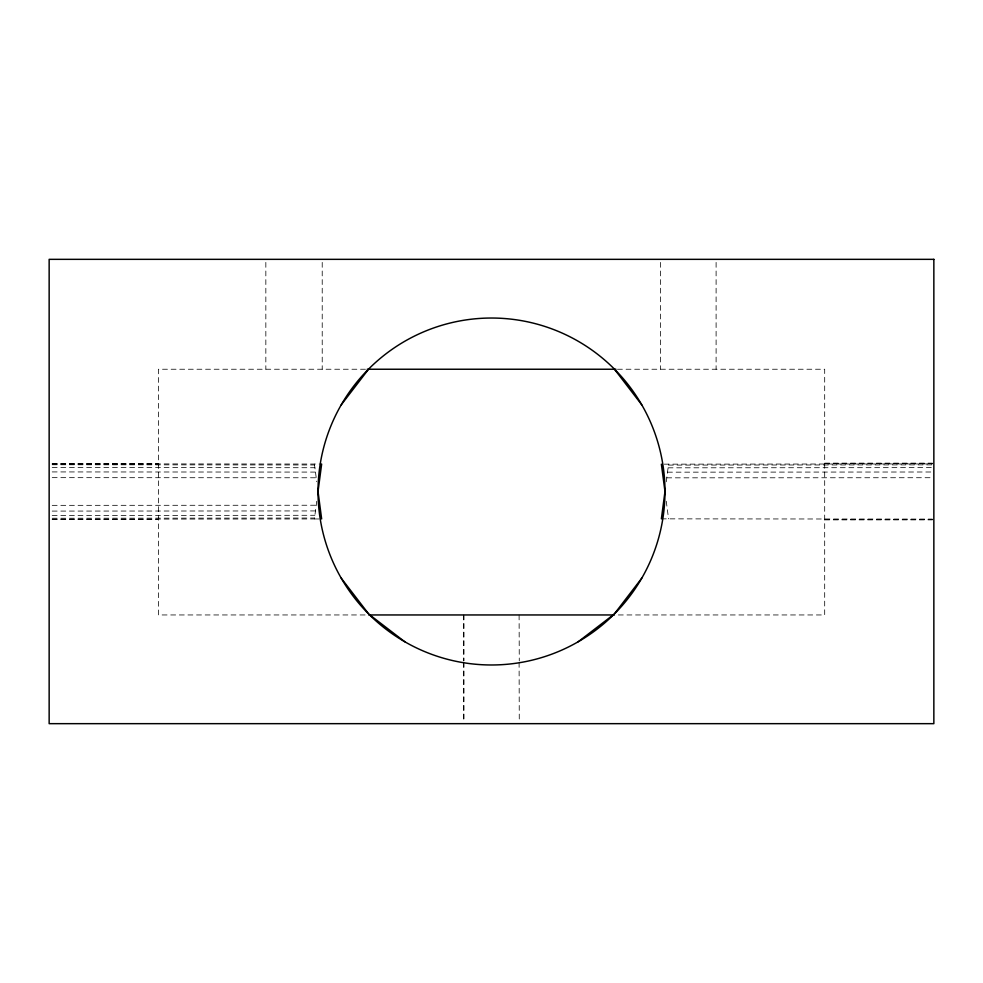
<?xml version="1.0" encoding="UTF-8"?>
<svg xmlns="http://www.w3.org/2000/svg" width="983" height="983" viewBox="0 0 983 983"><rect width="100%" height="100%" fill="white"/><g stroke="black" fill="none" stroke-linecap="round" stroke-linejoin="round"><path stroke-width="0.74" stroke-dasharray="4.92 3.69" d="M52.222 519.196L314.413 518.963L316.747 501.256M666.253 481.793L668.575 464.16M365.467 369.239L158.484 369.239L158.484 614.953L366.794 614.953M617.459 369.239L824.688 369.239L824.688 614.953L616.206 614.953M824.688 463.128L932.339 463.128M52.185 463.509L158.484 463.509M824.688 463.644L932.339 463.644M52.222 463.816L321.65 464.05M52.185 464.271L158.484 464.271M664.25 464.16L932.314 463.927M668.452 465.094L932.314 464.861M668.084 467.822L932.326 467.625M667.518 472.172L932.314 472M52.222 477.652L316.219 477.775M666.769 477.836L932.314 477.713M52.222 505.348L316.219 505.237M52.21 511.086L315.469 510.927M52.21 515.485L314.904 515.289M52.222 518.25L314.535 518.029M314.413 518.963L321.65 518.963M661.375 518.852L932.314 519.085M824.688 519.368L932.339 519.368M52.185 519.503L158.484 519.503M824.688 519.884L932.339 519.884M52.222 464.75L314.535 464.984M52.21 467.515L314.904 467.724M52.21 471.926L315.469 472.086M666.253 501.219L668.575 518.852M314.413 464.05L316.747 481.744M716.103 262.387L716.103 369.239M660.551 262.387L660.551 369.239M519.098 614.953L519.27 660.883M519.098 662.419L519.27 720.6M463.902 614.953L463.902 660.883M463.902 662.419L463.902 720.6M463.73 614.953L463.73 660.883M463.73 662.419L463.73 720.6M322.215 262.387L322.215 369.239M265.84 262.387L265.84 369.239"/><path stroke-width="1.47" d="M321.65 464.05L318.025 491.5L321.65 518.963M661.375 518.852L664.975 491.5L661.375 464.16M341.273 404.775L368.834 368.846M641.727 578.237L614.166 614.166L578.237 641.739M367.249 369.239L615.923 369.239M368.785 614.953L614.387 614.953M404.763 641.739A173.475 173.475 0 0 1 404.763 341.273A173.475 173.475 0 0 1 664.975 491.5A173.475 173.475 0 0 1 404.763 641.739L368.834 614.166L341.273 578.237M614.166 368.846L641.727 404.775M933.85 259.34L49.15 259.34L49.15 723.66L933.85 723.66L933.85 259.34"/></g></svg>
